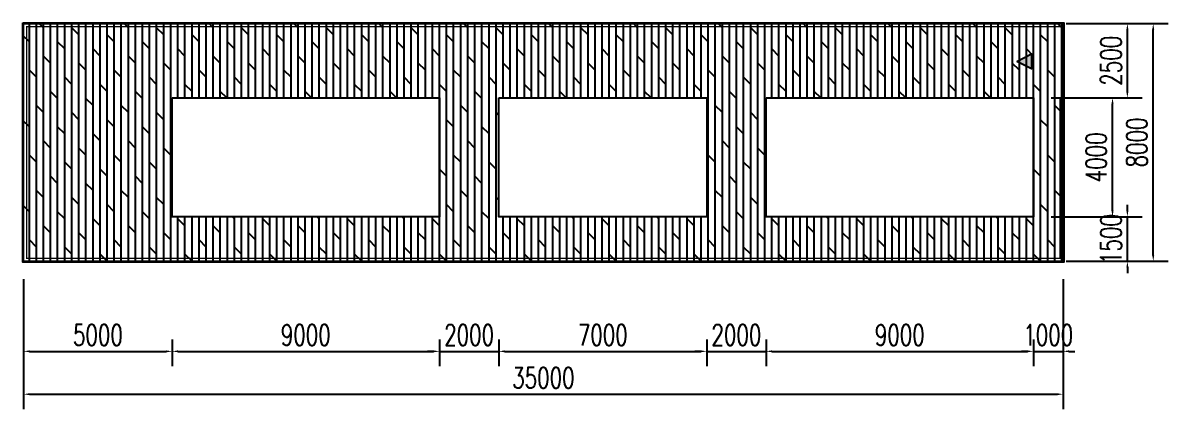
# Model space of a CAD drawing. Header units: millimetres. Extents: x 20612 to 1457097, y -24895 to 651491.
# Drawn here: x 51065 to 89626, y 16469 to 29467 of the extents above; entities that cross this region are included whole.
import ezdxf

# ---------------------------------------------------------------- set-up
doc = ezdxf.new("R2010")
doc.units = ezdxf.units.MM
doc.header["$LTSCALE"] = 1000
for name, color, linetype in [('ROAD', 2, 'Continuous'), ('W-PLASTIC_RAILINGS塑木栏杆', 6, 'Continuous'), ('W-WOOD_FLOOR木地板', 30, 'Continuous')]:
    doc.layers.add(name, color=color, linetype=linetype)
doc.styles.add('STANDARD_T3', font='simplex.shx', dxfattribs={"width": 0.7, "bigfont": 'gbcbig.shx'})
doc.dimstyles.new('W&&200', dxfattribs={"dimtxt": 700, "dimasz": 200, "dimexe": 500, "dimexo": 600, "dimgap": 200, "dimtad": 1, "dimdec": 0, "dimzin": 0, "dimdsep": 46, "dimtxsty": 'STANDARD_T3', "dimcen": 0.09, "dimclrd": 1, "dimclre": 1, "dimclrt": 7, "dimazin": 2, "dimtfac": 1, "dimtdec": 0, "dimtix": 1, "dimtmove": 2, "dimatfit": 3, "dimfxl": 100, "dimtolj": 1, "dimtzin": 0, "dimarcsym": 0})

# ---------------------------------------------------------------- blocks, each defined once
blk = doc.blocks.new('*D30')
at = {"color": 1, "lineweight": -2, "transparency": 16777216}
for p, q in [((51090, 18812), (51090, 17912)), ((56090, 18812), (56090, 17912)), ((51290, 18412), (55890, 18412))]:
    blk.add_line(p, q, dxfattribs=at)
at = {"color": 1, "transparency": 16777216}
for points in [[(51290, 18446), (51290, 18379), (51090, 18412)], [(55890, 18446), (55890, 18379), (56090, 18412)]]:
    blk.add_solid(points, dxfattribs=at)
at = {"layer": 'Defpoints', "color": 0, "transparency": 16777216}
for p in [(51090, 21442), (56090, 21442), (56090, 18412)]:
    blk.add_point(p, dxfattribs=at)
at = {"color": 7, "transparency": 16777216, "insert": (53590, 18962), "char_height": 700, "attachment_point": 5, "style": 'STANDARD_T3'}
blk.add_mtext('\\A1;5000', dxfattribs=at)
blk = doc.blocks.new('*D31')
at = {"color": 1, "lineweight": -2, "transparency": 16777216}
for p, q in [((56090, 18812), (56090, 17912)), ((65090, 18812), (65090, 17912)), ((56290, 18412), (64890, 18412))]:
    blk.add_line(p, q, dxfattribs=at)
at = {"color": 1, "transparency": 16777216}
for points in [[(56290, 18446), (56290, 18379), (56090, 18412)], [(64890, 18446), (64890, 18379), (65090, 18412)]]:
    blk.add_solid(points, dxfattribs=at)
at = {"layer": 'Defpoints', "color": 0, "transparency": 16777216}
for p in [(65090, 22942), (56090, 21442), (65090, 18412)]:
    blk.add_point(p, dxfattribs=at)
at = {"color": 7, "transparency": 16777216, "insert": (60590, 18962), "char_height": 700, "attachment_point": 5, "style": 'STANDARD_T3'}
blk.add_mtext('\\A1;9000', dxfattribs=at)
blk = doc.blocks.new('*D32')
at = {"color": 1, "lineweight": -2, "transparency": 16777216}
for p, q in [((65090, 18812), (65090, 17912)), ((67090, 18812), (67090, 17912)), ((64890, 18412), (64690, 18412)), ((65090, 18412), (67090, 18412)), ((67290, 18412), (67490, 18412))]:
    blk.add_line(p, q, dxfattribs=at)
at = {"color": 1, "transparency": 16777216}
for points in [[(64890, 18446), (64890, 18379), (65090, 18412)], [(67290, 18446), (67290, 18379), (67090, 18412)]]:
    blk.add_solid(points, dxfattribs=at)
at = {"layer": 'Defpoints', "color": 0, "transparency": 16777216}
for p in [(65090, 22942), (67090, 22942), (67090, 18412)]:
    blk.add_point(p, dxfattribs=at)
at = {"color": 7, "transparency": 16777216, "insert": (66090, 18962), "char_height": 700, "attachment_point": 5, "style": 'STANDARD_T3'}
blk.add_mtext('\\A1;2000', dxfattribs=at)
blk = doc.blocks.new('*D33')
at = {"color": 1, "lineweight": -2, "transparency": 16777216}
for p, q in [((67090, 18812), (67090, 17912)), ((74090, 18812), (74090, 17912)), ((67290, 18412), (73890, 18412))]:
    blk.add_line(p, q, dxfattribs=at)
at = {"color": 1, "transparency": 16777216}
for points in [[(67290, 18446), (67290, 18379), (67090, 18412)], [(73890, 18446), (73890, 18379), (74090, 18412)]]:
    blk.add_solid(points, dxfattribs=at)
at = {"layer": 'Defpoints', "color": 0, "transparency": 16777216}
for p in [(67090, 22942), (74090, 22942), (74090, 18412)]:
    blk.add_point(p, dxfattribs=at)
at = {"color": 7, "transparency": 16777216, "insert": (70590, 18962), "char_height": 700, "attachment_point": 5, "style": 'STANDARD_T3'}
blk.add_mtext('\\A1;7000', dxfattribs=at)
blk = doc.blocks.new('*D34')
at = {"color": 1, "lineweight": -2, "transparency": 16777216}
for p, q in [((74090, 18812), (74090, 17912)), ((76090, 18812), (76090, 17912)), ((73890, 18412), (73690, 18412)), ((74090, 18412), (76090, 18412)), ((76290, 18412), (76490, 18412))]:
    blk.add_line(p, q, dxfattribs=at)
at = {"color": 1, "transparency": 16777216}
for points in [[(73890, 18446), (73890, 18379), (74090, 18412)], [(76290, 18446), (76290, 18379), (76090, 18412)]]:
    blk.add_solid(points, dxfattribs=at)
at = {"layer": 'Defpoints', "color": 0, "transparency": 16777216}
for p in [(74090, 22942), (76090, 22942), (76090, 18412)]:
    blk.add_point(p, dxfattribs=at)
at = {"color": 7, "transparency": 16777216, "insert": (75090, 18962), "char_height": 700, "attachment_point": 5, "style": 'STANDARD_T3'}
blk.add_mtext('\\A1;2000', dxfattribs=at)
blk = doc.blocks.new('*D35')
at = {"color": 1, "lineweight": -2, "transparency": 16777216}
for p, q in [((76090, 18812), (76090, 17912)), ((85090, 18812), (85090, 17912)), ((76290, 18412), (84890, 18412))]:
    blk.add_line(p, q, dxfattribs=at)
at = {"color": 1, "transparency": 16777216}
for points in [[(76290, 18446), (76290, 18379), (76090, 18412)], [(84890, 18446), (84890, 18379), (85090, 18412)]]:
    blk.add_solid(points, dxfattribs=at)
at = {"layer": 'Defpoints', "color": 0, "transparency": 16777216}
for p in [(76090, 22942), (85090, 22942), (85090, 18412)]:
    blk.add_point(p, dxfattribs=at)
at = {"color": 7, "transparency": 16777216, "insert": (80590, 18962), "char_height": 700, "attachment_point": 5, "style": 'STANDARD_T3'}
blk.add_mtext('\\A1;9000', dxfattribs=at)
blk = doc.blocks.new('*D36')
at = {"color": 1, "lineweight": -2, "transparency": 16777216}
for p, q in [((88255, 23142), (88255, 23342)), ((85690, 22942), (88755, 22942)), ((88255, 21442), (88255, 22942)), ((86690, 21442), (88755, 21442)), ((88255, 21242), (88255, 21042))]:
    blk.add_line(p, q, dxfattribs=at)
at = {"color": 1, "transparency": 16777216}
for points in [[(88222, 23142), (88288, 23142), (88255, 22942)], [(88222, 21242), (88288, 21242), (88255, 21442)]]:
    blk.add_solid(points, dxfattribs=at)
at = {"layer": 'Defpoints', "color": 0, "transparency": 16777216}
for p in [(85090, 22942), (88255, 22942), (86090, 21442)]:
    blk.add_point(p, dxfattribs=at)
at = {"color": 7, "transparency": 16777216, "insert": (87705, 22192), "char_height": 700, "attachment_point": 5, "rotation": 90, "style": 'STANDARD_T3'}
blk.add_mtext('\\A1;1500', dxfattribs=at)
blk = doc.blocks.new('*D37')
at = {"color": 1, "lineweight": -2, "transparency": 16777216}
for p, q in [((85690, 26942), (88255, 26942)), ((87755, 23142), (87755, 26742)), ((85690, 22942), (88255, 22942))]:
    blk.add_line(p, q, dxfattribs=at)
at = {"color": 1, "transparency": 16777216}
for points in [[(87722, 26742), (87788, 26742), (87755, 26942)], [(87722, 23142), (87788, 23142), (87755, 22942)]]:
    blk.add_solid(points, dxfattribs=at)
at = {"layer": 'Defpoints', "color": 0, "transparency": 16777216}
for p in [(85090, 26942), (87755, 26942), (85090, 22942)]:
    blk.add_point(p, dxfattribs=at)
at = {"color": 7, "transparency": 16777216, "insert": (87205, 24942), "char_height": 700, "attachment_point": 5, "rotation": 90, "style": 'STANDARD_T3'}
blk.add_mtext('\\A1;4000', dxfattribs=at)
blk = doc.blocks.new('*D38')
at = {"color": 1, "lineweight": -2, "transparency": 16777216}
for p, q in [((86690, 29442), (88755, 29442)), ((88255, 27142), (88255, 29242)), ((85690, 26942), (88755, 26942))]:
    blk.add_line(p, q, dxfattribs=at)
at = {"color": 1, "transparency": 16777216}
for points in [[(88222, 29242), (88288, 29242), (88255, 29442)], [(88222, 27142), (88288, 27142), (88255, 26942)]]:
    blk.add_solid(points, dxfattribs=at)
at = {"layer": 'Defpoints', "color": 0, "transparency": 16777216}
for p in [(86090, 29442), (88255, 29442), (85090, 26942)]:
    blk.add_point(p, dxfattribs=at)
at = {"color": 7, "transparency": 16777216, "insert": (87705, 28192), "char_height": 700, "attachment_point": 5, "rotation": 90, "style": 'STANDARD_T3'}
blk.add_mtext('\\A1;2500', dxfattribs=at)
blk = doc.blocks.new('*D42')
at = {"layer": 'Defpoints', "color": 0, "transparency": 16777216}
for p in [(51090, 21442), (86090, 21442), (86090, 16969)]:
    blk.add_point(p, dxfattribs=at)
at = {"layer": 'W-PLASTIC_RAILINGS塑木栏杆', "color": 1, "lineweight": -2, "transparency": 16777216}
for p, q in [((51090, 20842), (51090, 16469)), ((86090, 20842), (86090, 16469)), ((51290, 16969), (85890, 16969))]:
    blk.add_line(p, q, dxfattribs=at)
at = {"layer": 'W-PLASTIC_RAILINGS塑木栏杆', "color": 1, "transparency": 16777216}
for points in [[(51290, 17002), (51290, 16935), (51090, 16969)], [(85890, 17002), (85890, 16935), (86090, 16969)]]:
    blk.add_solid(points, dxfattribs=at)
at = {"layer": 'W-PLASTIC_RAILINGS塑木栏杆', "color": 7, "transparency": 16777216, "insert": (68590, 17519), "char_height": 700, "attachment_point": 5, "style": 'STANDARD_T3'}
blk.add_mtext('\\A1;35000', dxfattribs=at)
blk = doc.blocks.new('*D43')
at = {"layer": 'Defpoints', "color": 0, "transparency": 16777216}
for p in [(85590, 29442), (89126, 29442), (85590, 21442)]:
    blk.add_point(p, dxfattribs=at)
at = {"layer": 'W-PLASTIC_RAILINGS塑木栏杆', "color": 1, "lineweight": -2, "transparency": 16777216}
for p, q in [((86190, 29442), (89626, 29442)), ((89126, 21642), (89126, 29242)), ((86190, 21442), (89626, 21442))]:
    blk.add_line(p, q, dxfattribs=at)
at = {"layer": 'W-PLASTIC_RAILINGS塑木栏杆', "color": 1, "transparency": 16777216}
for points in [[(89093, 29242), (89159, 29242), (89126, 29442)], [(89093, 21642), (89159, 21642), (89126, 21442)]]:
    blk.add_solid(points, dxfattribs=at)
at = {"layer": 'W-PLASTIC_RAILINGS塑木栏杆', "color": 7, "transparency": 16777216, "insert": (88576, 25442), "char_height": 700, "attachment_point": 5, "rotation": 90, "style": 'STANDARD_T3'}
blk.add_mtext('\\A1;8000', dxfattribs=at)
blk = doc.blocks.new('*D44')
at = {"color": 1, "lineweight": -2, "transparency": 16777216}
for p, q in [((85090, 18812), (85090, 17912)), ((86090, 18812), (86090, 17912)), ((84890, 18412), (84690, 18412)), ((85090, 18412), (86090, 18412)), ((86290, 18412), (86490, 18412))]:
    blk.add_line(p, q, dxfattribs=at)
at = {"color": 1, "transparency": 16777216}
for points in [[(84890, 18446), (84890, 18379), (85090, 18412)], [(86290, 18446), (86290, 18379), (86090, 18412)]]:
    blk.add_solid(points, dxfattribs=at)
at = {"layer": 'Defpoints', "color": 0, "transparency": 16777216}
for p in [(85090, 22942), (86090, 21442), (86090, 18412)]:
    blk.add_point(p, dxfattribs=at)
at = {"color": 7, "transparency": 16777216, "insert": (85590, 18962), "char_height": 700, "attachment_point": 5, "style": 'STANDARD_T3'}
blk.add_mtext('\\A1;1000', dxfattribs=at)
blk = doc.blocks.new('MS')
at = {"layer": 'W-PLASTIC_RAILINGS塑木栏杆'}
h = blk.add_hatch(color=256, dxfattribs=at)
h.dxf.hatch_style = 1
h.paths.add_polyline_path([(-1586, 6756), (-1086, 7006), (-1086, 6506)])
at = {"layer": 'W-WOOD_FLOOR木地板'}
h = blk.add_hatch(dxfattribs=at)
h.set_pattern_fill('DOLMIT', color=256, scale=300, angle=90, style=0)
h.set_pattern_definition([(90, (-86114.86, -21416.7), (-238.1226, 1e-14), []), (135, (-86114.86, -21416.7), (-476.245, -476.245), [336.7564, -673.512])])
h.paths.add_polyline_path([(-35050, 8050), (0, 8050), (0, 0), (-35050, 0)])
h.paths.add_polyline_path([(-10025, 5525), (-1025, 5525), (-1025, 1525), (-10025, 1525)], flags=16)
h.paths.add_polyline_path([(-19025, 5525), (-12025, 5525), (-12025, 1525), (-19025, 1525)], flags=16)
h.paths.add_polyline_path([(-30025, 5525), (-21025, 5525), (-21025, 1525), (-30025, 1525)], flags=16)
for points in [[(-35050, 8050), (0, 8050), (0, 0), (-35050, 0)], [(-35025, 8025), (-25, 8025), (-25, 25), (-35025, 25)]]:
    blk.add_lwpolyline(points, close=True)
at = {"layer": 'W-PLASTIC_RAILINGS塑木栏杆', "const_width": 50}
blk.add_lwpolyline([(-25, 7925), (-34925, 7925), (-34925, 125), (-125, 125), (-125, 5525)], dxfattribs=at)
at = {"layer": 'W-PLASTIC_RAILINGS塑木栏杆'}
blk.add_lwpolyline([(-1586, 6756), (-1086, 7006), (-1086, 6506), (-1586, 6756)], close=True, dxfattribs=at)
at = {"layer": 'W-WOOD_FLOOR木地板'}
for points in [[(-30025, 5525), (-21025, 5525), (-21025, 1525), (-30025, 1525)], [(-19025, 5525), (-12025, 5525), (-12025, 1525), (-19025, 1525)], [(-10025, 5525), (-1025, 5525), (-1025, 1525), (-10025, 1525)]]:
    blk.add_lwpolyline(points, close=True, dxfattribs=at)

msp = doc.modelspace()

# ---------------------------------------------------------------- block references
at = {"layer": 'ROAD'}
msp.add_blockref('MS', (86114.9, 21416.7), dxfattribs=at)

# ---------------------------------------------------------------- dimensions: what is measured, and where the dimension line sits
for base, p1, p2, picture, middle in [((88255.1, 29441.7), (85089.9, 26941.7), (86089.9, 29441.7), '*D38', (87705.1, 28191.7)), ((87755.1, 26941.7), (85089.9, 22941.7), (85089.9, 26941.7), '*D37', (87205.1, 24941.7)), ((88255.1, 22941.7), (86089.9, 21441.7), (85089.9, 22941.7), '*D36', (87705.1, 22191.7))]:
    dim = msp.add_linear_dim(base=base, p1=p1, p2=p2, angle=90, dimstyle='W&&200')
    dim.commit()
    dim.dimension.update_dxf_attribs({"geometry": picture, "text_midpoint": middle})
for base, p1, p2, picture, middle in [((65089.9, 18412.2), (56089.9, 21441.7), (65089.9, 22941.7), '*D31', (60589.9, 18962.2)), ((67089.9, 18412.2), (65089.9, 22941.7), (67089.9, 22941.7), '*D32', (66089.9, 18962.2)), ((74089.9, 18412.2), (67089.9, 22941.7), (74089.9, 22941.7), '*D33', (70589.9, 18962.2)), ((76089.9, 18412.2), (74089.9, 22941.7), (76089.9, 22941.7), '*D34', (75089.9, 18962.2)), ((85089.9, 18412.2), (76089.9, 22941.7), (85089.9, 22941.7), '*D35', (80589.9, 18962.2)), ((86089.9, 18412.2), (85089.9, 22941.7), (86089.9, 21441.7), '*D44', (85589.9, 18962.2)), ((56089.9, 18412.2), (51089.9, 21441.7), (56089.9, 21441.7), '*D30', (53589.9, 18962.2))]:
    dim = msp.add_linear_dim(base=base, p1=p1, p2=p2, dimstyle='W&&200', override={"dimfxl": 400, "dimfxlon": 1})
    dim.commit()
    dim.dimension.update_dxf_attribs({"geometry": picture, "text_midpoint": middle})
at = {"layer": 'W-PLASTIC_RAILINGS塑木栏杆'}
dim = msp.add_linear_dim(base=(89126.1, 29441.7), p1=(85589.9, 21441.7), p2=(85589.9, 29441.7), angle=90, dimstyle='W&&200', dxfattribs=at)
dim.commit()
dim.dimension.update_dxf_attribs({"geometry": '*D43', "text_midpoint": (88576.1, 25441.7)})
dim = msp.add_linear_dim(base=(86089.9, 16968.7), p1=(51089.9, 21441.7), p2=(86089.9, 21441.7), dimstyle='W&&200', dxfattribs=at)
dim.commit()
dim.dimension.update_dxf_attribs({"geometry": '*D42', "text_midpoint": (68589.9, 17518.7)})

doc.saveas('drawing.dxf')
